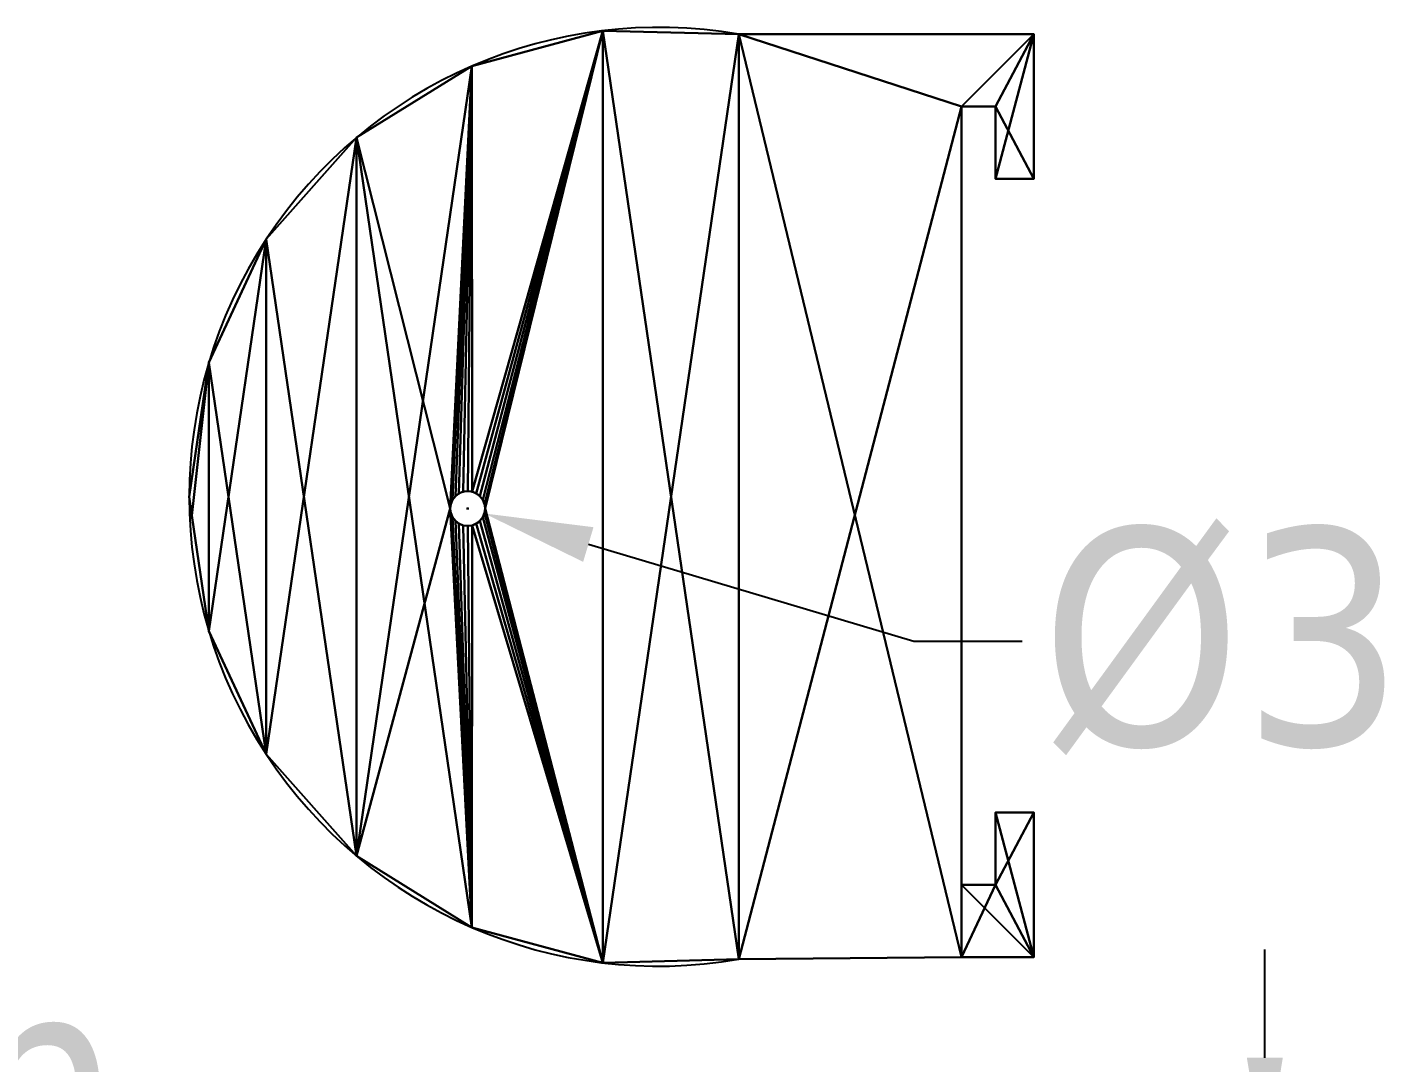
# Model space of a CAD drawing. Extents: x 8092 to 8804, y 9667 to 10646.
# Drawn here: x 8618.7 to 8736, y 10158.8 to 10247.6 of the extents above; entities that cross this region are included whole.
import ezdxf

# ---------------------------------------------------------------- set-up
doc = ezdxf.new("R2010")
doc.units = 0
doc.layers.get('0').update_dxf_attribs({"color": 13, "linetype": 'CONTINUOUS'})
doc.layers.get('DEFPOINTS').update_dxf_attribs({"linetype": 'CONTINUOUS'})
doc.styles.add('TAHOMA', font='tahoma.ttf')
doc.dimstyles.new('DIMSTYLE18', dxfattribs={"dimtxt": 18.568088, "dimasz": 9.284044, "dimexe": 9.284044, "dimexo": 9.284044, "dimgap": 1.856809, "dimtad": 0, "dimtih": 1, "dimtoh": 1, "dimdec": 1, "dimzin": 0, "dimtxsty": 'TAHOMA', "dimcen": 0.09, "dimazin": 3, "dimtfac": 1, "dimtdec": 4, "dimtofl": 0, "dimtmove": 0, "dimatfit": 3, "dimtolj": 1, "dimtzin": 0})
doc.dimstyles.new('DIMSTYLE22', dxfattribs={"dimtxt": 18.707922, "dimasz": 9.353961, "dimexe": 9.353961, "dimexo": 9.353961, "dimgap": 1.870792, "dimtad": 0, "dimtih": 1, "dimtoh": 1, "dimdec": 1, "dimzin": 0, "dimtxsty": 'TAHOMA', "dimcen": 0.09, "dimazin": 3, "dimtfac": 1, "dimtdec": 4, "dimtofl": 0, "dimtmove": 0, "dimatfit": 3, "dimtolj": 1, "dimtzin": 0})
doc.dimstyles.new('DIMSTYLE23', dxfattribs={"dimtxt": 18.610167, "dimasz": 9.305084, "dimexe": 9.305084, "dimexo": 9.305084, "dimgap": 1.861017, "dimtad": 0, "dimtih": 1, "dimtoh": 1, "dimdec": 1, "dimzin": 0, "dimtxsty": 'TAHOMA', "dimcen": 0.09, "dimazin": 3, "dimtfac": 1, "dimtdec": 4, "dimtofl": 0, "dimtmove": 0, "dimatfit": 3, "dimtolj": 1, "dimtzin": 0})

# ---------------------------------------------------------------- blocks, each defined once
blk = doc.blocks.new('*D39')
at = {"color": 0}
for p, q in [((8724.88, 10159.26), (8724.88, 10168.54)), ((8714.41, 10149.97), (8734.16, 10149.97)), ((8714.41, 10137.57), (8734.16, 10137.57)), ((8724.88, 10128.29), (8724.88, 10119.01)), ((8724.88, 10119.01), (8715.59, 10119.01))]:
    blk.add_line(p, q, dxfattribs=at)
for points in [[(8723.33, 10159.26), (8726.42, 10159.26), (8724.88, 10149.97)], [(8726.42, 10128.29), (8723.33, 10128.29), (8724.88, 10137.57)]]:
    blk.add_solid(points, dxfattribs=at)
at = {"layer": 'DEFPOINTS', "color": 0}
for p in [(8705.12, 10149.97), (8705.12, 10137.57), (8724.88, 10137.57)]:
    blk.add_point(p, dxfattribs=at)
at = {"color": 0, "insert": (8669.72, 10119.01), "char_height": 18.568, "attachment_point": 5, "style": 'TAHOMA'}
blk.add_mtext('\\A1;12.4mm', dxfattribs=at)
blk = doc.blocks.new('*D42')
at = {"color": 0}
for p, q in [((8627.76, 10157.14), (8637.12, 10157.14)), ((8637.12, 10157.14), (8642.8, 10149.71)), ((8672.86, 10110.32), (8673.04, 10110.32)), ((8672.95, 10110.23), (8672.95, 10110.41))]:
    blk.add_line(p, q, dxfattribs=at)
blk.add_solid([(8641.56, 10148.76), (8644.04, 10150.66), (8648.49, 10142.28)], dxfattribs=at)
at = {"layer": 'DEFPOINTS', "color": 0}
for p in [(8648.49, 10142.28), (8672.95, 10110.32)]:
    blk.add_point(p, dxfattribs=at)
at = {"color": 0, "insert": (8573.09, 10157.14), "char_height": 18.7079, "attachment_point": 5, "style": 'TAHOMA'}
blk.add_mtext('\\A1;R40.2mm', dxfattribs=at)
blk = doc.blocks.new('*D43')
at = {"color": 0}
for p, q in [((8656.42, 10206.34), (8656.6, 10206.34)), ((8656.51, 10206.25), (8656.51, 10206.43)), ((8694.76, 10194.94), (8666.86, 10203.26)), ((8704.07, 10194.94), (8694.76, 10194.94))]:
    blk.add_line(p, q, dxfattribs=at)
blk.add_solid([(8667.3, 10204.74), (8666.41, 10201.77), (8657.94, 10205.92)], dxfattribs=at)
at = {"layer": 'DEFPOINTS', "color": 0}
for p in [(8655.07, 10206.77), (8657.94, 10205.92)]:
    blk.add_point(p, dxfattribs=at)
at = {"color": 0, "insert": (8753.12, 10194.94), "char_height": 18.6102, "attachment_point": 5, "style": 'TAHOMA'}
blk.add_mtext('\\A1;%%c3.0mm', dxfattribs=at)

msp = doc.modelspace()

# ---------------------------------------------------------------- linework, layer by layer
for p, q in [((8668.11, 10247.31), (8668.11, 10247.31, 2.8)), ((8705.05, 10247), (8679.75, 10247)), ((8705.05, 10247, 2.8), (8679.75, 10247, 2.8)), ((8679.75, 10247), (8679.75, 10247, 2.8)), ((8705.05, 10247), (8705.05, 10234.6)), ((8705.05, 10247, 2.8), (8705.05, 10234.6, 2.8)), ((8705.05, 10247), (8705.05, 10247, 2.8)), ((8656.86, 10244.27), (8656.86, 10244.27, 2.8)), ((8698.85, 10240.8), (8698.85, 10174.07)), ((8698.85, 10240.8), (8701.79, 10240.8)), ((8698.85, 10240.8, 2.8), (8698.85, 10174.07, 2.8)), ((8698.85, 10240.8, 2.8), (8701.79, 10240.8, 2.8)), ((8698.85, 10240.8), (8698.85, 10240.8, 2.8)), ((8701.79, 10240.8), (8701.79, 10234.6)), ((8701.79, 10240.8, 2.8), (8701.79, 10234.6, 2.8)), ((8701.79, 10240.8), (8701.79, 10240.8, 2.8)), ((8646.96, 10238.14), (8646.96, 10238.14, 2.8)), ((8701.79, 10234.6), (8705.05, 10234.6)), ((8701.79, 10234.6, 2.8), (8705.05, 10234.6, 2.8)), ((8701.79, 10234.6), (8701.79, 10234.6, 2.8)), ((8705.05, 10234.6), (8705.05, 10234.6, 2.8)), ((8639.23, 10229.43), (8639.23, 10229.43, 2.8)), ((8634.31, 10218.87), (8634.31, 10218.87, 2.8)), ((8632.63, 10207.35), (8632.63, 10207.35, 2.8)), ((8655.21, 10207.09), (8655.21, 10207.09, 2.8)), ((8655.45, 10207.4), (8655.45, 10207.4, 2.8)), ((8655.76, 10207.64), (8655.76, 10207.64, 2.8)), ((8656.12, 10207.79), (8656.12, 10207.79, 2.8)), ((8656.51, 10207.84), (8656.51, 10207.84, 2.8)), ((8656.89, 10207.79), (8656.89, 10207.79, 2.8)), ((8657.25, 10207.64), (8657.25, 10207.64, 2.8)), ((8657.56, 10207.4), (8657.56, 10207.4, 2.8)), ((8657.8, 10207.09), (8657.8, 10207.09, 2.8)), ((8632.86, 10205.74), (8632.86, 10205.74, 2.8)), ((8655.01, 10206.34), (8655.01, 10206.34, 2.8)), ((8655.02, 10206.31), (8655.02, 10206.31, 2.8)), ((8655.06, 10206.73), (8655.06, 10206.73, 2.8)), ((8655.06, 10205.96), (8655.06, 10205.96, 2.8)), ((8657.95, 10206.73), (8657.95, 10206.73, 2.8)), ((8657.95, 10205.96), (8657.95, 10205.96, 2.8)), ((8658, 10206.38), (8658, 10206.38, 2.8)), ((8658, 10206.34), (8658, 10206.34, 2.8)), ((8655.21, 10205.6), (8655.21, 10205.6, 2.8)), ((8655.45, 10205.29), (8655.45, 10205.29, 2.8)), ((8655.76, 10205.05), (8655.76, 10205.05, 2.8)), ((8656.12, 10204.9), (8656.12, 10204.9, 2.8)), ((8656.51, 10204.85), (8656.51, 10204.85, 2.8)), ((8656.89, 10204.9), (8656.89, 10204.9, 2.8)), ((8657.25, 10205.05), (8657.25, 10205.05, 2.8)), ((8657.56, 10205.29), (8657.56, 10205.29, 2.8)), ((8657.8, 10205.6), (8657.8, 10205.6, 2.8)), ((8634.31, 10195.83), (8634.31, 10195.83, 2.8)), ((8639.23, 10185.27), (8639.23, 10185.27, 2.8)), ((8701.79, 10180.27), (8701.79, 10174.07)), ((8705.05, 10180.27), (8701.79, 10180.27)), ((8701.79, 10180.27, 2.8), (8701.79, 10174.07, 2.8)), ((8705.05, 10180.27, 2.8), (8701.79, 10180.27, 2.8)), ((8701.79, 10180.27), (8701.79, 10180.27, 2.8)), ((8705.05, 10180.27), (8705.05, 10167.87)), ((8705.05, 10180.27, 2.8), (8705.05, 10167.87, 2.8)), ((8705.05, 10180.27), (8705.05, 10180.27, 2.8)), ((8646.96, 10176.56), (8646.96, 10176.56, 2.8)), ((8698.85, 10174.07), (8701.79, 10174.07)), ((8698.85, 10174.07, 2.8), (8701.79, 10174.07, 2.8)), ((8698.85, 10174.07), (8698.85, 10174.07, 2.8)), ((8701.79, 10174.07), (8701.79, 10174.07, 2.8)), ((8656.86, 10170.43), (8656.86, 10170.43, 2.8)), ((8668.11, 10167.39), (8668.11, 10167.39, 2.8)), ((8698.85, 10167.87), (8679.75, 10167.7)), ((8698.85, 10167.87, 2.8), (8679.75, 10167.7, 2.8)), ((8679.75, 10167.7), (8679.75, 10167.7, 2.8)), ((8698.85, 10167.87), (8705.05, 10167.87)), ((8698.85, 10167.87, 2.8), (8705.05, 10167.87, 2.8)), ((8698.85, 10167.87), (8698.85, 10167.87, 2.8)), ((8705.05, 10167.87), (8705.05, 10167.87, 2.8))]:
    msp.add_line(p, q)
for centre in [(8656.51, 10206.34), (8656.51, 10206.34, 2.8)]:
    msp.add_circle(centre, 1.5)
for centre in [(8672.87, 10207.35), (8672.87, 10207.35, 2.8)]:
    msp.add_arc(centre, 40.24, 80.1596, 279.8404)

# ---------------------------------------------------------------- dimensions: what is measured, and where the dimension line sits
at = {"color": 250}
dim = msp.add_diameter_dim_2p(p1=(8655.07, 10206.77), p2=(8657.94, 10205.92), dimstyle='DIMSTYLE23', override={"dimpost": 'mm'}, dxfattribs=at)
dim.commit()
dim.dimension.update_dxf_attribs({"geometry": '*D43', "text_midpoint": (8753.12, 10194.94), "dimtype": 163})
dim = msp.add_radius_dim(center=(8672.95, 10110.32), mpoint=(8648.49, 10142.28), dimstyle='DIMSTYLE22', override={"dimpost": 'mm'}, dxfattribs=at)
dim.commit()
dim.dimension.update_dxf_attribs({"geometry": '*D42', "text_midpoint": (8573.09, 10157.14), "dimtype": 164})
dim = msp.add_linear_dim(base=(8724.88, 10137.57), p1=(8705.12, 10149.97), p2=(8705.12, 10137.57), angle=90, dimstyle='DIMSTYLE18', override={"dimpost": 'mm'}, dxfattribs=at)
dim.commit()
dim.dimension.update_dxf_attribs({"geometry": '*D39', "text_midpoint": (8669.72, 10119.01)})

# ---------------------------------------------------------------- meshes
mesh = msp.add_polyface()
corners = [(8634.31, 10218.87), (8632.86, 10205.74), (8632.63, 10207.35), (8634.31, 10195.83), (8639.23, 10229.43), (8639.23, 10185.27), (8646.96, 10238.14), (8646.96, 10176.56), (8656.86, 10244.27), (8655.01, 10206.34), (8655.06, 10206.73), (8655.21, 10207.09), (8655.45, 10207.4), (8655.76, 10207.64), (8656.12, 10207.79), (8656.51, 10207.84), (8656.89, 10207.79), (8668.11, 10247.31), (8657.25, 10207.64), (8657.56, 10207.4), (8657.8, 10207.09), (8657.95, 10206.73), (8658, 10206.38), (8658, 10206.34), (8705.05, 10180.27), (8701.79, 10174.07), (8701.79, 10180.27), (8698.85, 10240.8), (8698.85, 10167.87), (8679.75, 10167.7), (8698.85, 10174.07), (8705.05, 10167.87), (8656.86, 10170.43), (8655.02, 10206.31), (8655.06, 10205.96), (8655.21, 10205.6), (8655.45, 10205.29), (8655.76, 10205.05), (8656.12, 10204.9), (8656.51, 10204.85), (8656.89, 10204.9), (8668.11, 10167.39), (8657.25, 10205.05), (8657.56, 10205.29), (8657.8, 10205.6), (8657.95, 10205.96), (8679.75, 10247), (8705.05, 10247), (8701.79, 10240.8), (8701.79, 10234.6), (8705.05, 10234.6)]
mesh.append_faces([[corners[k] for k in face] for face in [(0, 1, 2), (24, 25, 26), (49, 47, 50)]], dxfattribs={"vtx0": -1})
mesh.append_faces([[corners[k] for k in face] for face in [(1, 0, 3), (3, 4, 5), (5, 6, 7), (9, 8, 10), (10, 8, 11), (11, 8, 12), (12, 8, 13), (13, 8, 14), (14, 8, 15), (15, 8, 16), (16, 17, 18), (18, 17, 19), (19, 17, 20), (20, 17, 21), (21, 17, 22), (22, 17, 23), (28, 25, 31), (31, 25, 24), (32, 40, 41), (41, 46, 29), (27, 47, 48), (48, 47, 49)]], dxfattribs={"vtx0": -1, "vtx1": -1})
mesh.append_faces([[corners[k] for k in face] for face in [(7, 8, 9), (41, 23, 17), (29, 46, 27)]], dxfattribs={"vtx0": -1, "vtx1": -1, "vtx2": -1})
mesh.append_faces([[corners[k] for k in face] for face in [(3, 0, 4), (5, 4, 6), (7, 6, 8), (16, 8, 17), (27, 28, 29), (28, 27, 30), (28, 30, 25), (9, 32, 7), (32, 9, 33), (32, 33, 34), (32, 34, 35), (32, 35, 36), (32, 36, 37), (32, 37, 38), (32, 38, 39), (32, 39, 40), (41, 40, 42), (41, 42, 43), (41, 43, 44), (41, 44, 45), (41, 45, 23), (41, 17, 46), (27, 46, 47)]], dxfattribs={"vtx0": -1, "vtx2": -1})
mesh = msp.add_polyface()
corners = [(8632.86, 10205.74, 2.8), (8634.31, 10218.87, 2.8), (8632.63, 10207.35, 2.8), (8634.31, 10195.83, 2.8), (8639.23, 10185.27, 2.8), (8639.23, 10229.43, 2.8), (8646.96, 10176.56, 2.8), (8646.96, 10238.14, 2.8), (8656.86, 10170.43, 2.8), (8655.01, 10206.34, 2.8), (8655.02, 10206.31, 2.8), (8655.06, 10205.96, 2.8), (8655.21, 10205.6, 2.8), (8655.45, 10205.29, 2.8), (8655.76, 10205.05, 2.8), (8656.12, 10204.9, 2.8), (8656.51, 10204.85, 2.8), (8656.89, 10204.9, 2.8), (8668.11, 10167.39, 2.8), (8657.25, 10205.05, 2.8), (8657.56, 10205.29, 2.8), (8657.8, 10205.6, 2.8), (8657.95, 10205.96, 2.8), (8658, 10206.34, 2.8), (8705.05, 10167.87, 2.8), (8698.85, 10174.07, 2.8), (8698.85, 10167.87, 2.8), (8701.79, 10174.07, 2.8), (8701.79, 10180.27, 2.8), (8705.05, 10180.27, 2.8), (8705.05, 10234.6, 2.8), (8701.79, 10240.8, 2.8), (8701.79, 10234.6, 2.8), (8656.86, 10244.27, 2.8), (8655.06, 10206.73, 2.8), (8655.21, 10207.09, 2.8), (8655.45, 10207.4, 2.8), (8655.76, 10207.64, 2.8), (8656.12, 10207.79, 2.8), (8656.51, 10207.84, 2.8), (8656.89, 10207.79, 2.8), (8668.11, 10247.31, 2.8), (8657.25, 10207.64, 2.8), (8657.56, 10207.4, 2.8), (8657.8, 10207.09, 2.8), (8657.95, 10206.73, 2.8), (8658, 10206.38, 2.8), (8679.75, 10167.7, 2.8), (8679.75, 10247, 2.8), (8698.85, 10240.8, 2.8), (8705.05, 10247, 2.8)]
mesh.append_faces([[corners[k] for k in face] for face in [(0, 1, 2), (28, 24, 29), (30, 31, 32)]], dxfattribs={"vtx0": -1})
mesh.append_faces([[corners[k] for k in face] for face in [(1, 4, 5), (5, 6, 7), (9, 8, 10), (10, 8, 11), (11, 8, 12), (12, 8, 13), (13, 8, 14), (14, 8, 15), (15, 8, 16), (16, 8, 17), (17, 18, 19), (19, 18, 20), (20, 18, 21), (21, 18, 22), (22, 18, 23), (24, 25, 26), (25, 24, 27), (27, 24, 28), (33, 40, 41), (41, 47, 48), (48, 49, 50), (49, 26, 25), (50, 31, 30)]], dxfattribs={"vtx0": -1, "vtx1": -1})
mesh.append_faces([[corners[k] for k in face] for face in [(7, 8, 9), (41, 23, 18), (48, 26, 49)]], dxfattribs={"vtx0": -1, "vtx1": -1, "vtx2": -1})
mesh.append_faces([[corners[k] for k in face] for face in [(1, 0, 3), (1, 3, 4), (5, 4, 6), (7, 6, 8), (17, 8, 18), (9, 33, 7), (33, 9, 34), (33, 34, 35), (33, 35, 36), (33, 36, 37), (33, 37, 38), (33, 38, 39), (33, 39, 40), (41, 40, 42), (41, 42, 43), (41, 43, 44), (41, 44, 45), (41, 45, 46), (41, 46, 23), (41, 18, 47), (48, 47, 26), (50, 49, 31)]], dxfattribs={"vtx0": -1, "vtx2": -1})
mesh = msp.add_polyface()
corners = [(8656.86, 10244.27, 2.8), (8668.11, 10247.31), (8656.86, 10244.27), (8668.11, 10247.31, 2.8)]
mesh.append_faces([[corners[k] for k in face] for face in [(0, 1, 2), (1, 0, 3)]], dxfattribs={"vtx0": -1})
mesh = msp.add_polyface()
corners = [(8668.11, 10247.31, 2.8), (8679.75, 10247), (8668.11, 10247.31), (8679.75, 10247, 2.8)]
mesh.append_faces([[corners[k] for k in face] for face in [(0, 1, 2), (1, 0, 3)]], dxfattribs={"vtx0": -1})
mesh = msp.add_polyface()
corners = [(8679.75, 10247, 2.8), (8705.05, 10247), (8679.75, 10247), (8705.05, 10247, 2.8)]
mesh.append_faces([[corners[k] for k in face] for face in [(0, 1, 2), (1, 0, 3)]], dxfattribs={"vtx0": -1})
mesh = msp.add_polyface()
corners = [(8705.05, 10247), (8705.05, 10234.6, 2.8), (8705.05, 10234.6), (8705.05, 10247, 2.8)]
mesh.append_faces([[corners[k] for k in face] for face in [(0, 1, 2), (1, 0, 3)]], dxfattribs={"vtx0": -1})
mesh = msp.add_polyface()
corners = [(8646.96, 10238.14, 2.8), (8656.86, 10244.27), (8646.96, 10238.14), (8656.86, 10244.27, 2.8)]
mesh.append_faces([[corners[k] for k in face] for face in [(0, 1, 2), (1, 0, 3)]], dxfattribs={"vtx0": -1})
mesh = msp.add_polyface()
corners = [(8698.85, 10240.8), (8698.85, 10174.07, 2.8), (8698.85, 10174.07), (8698.85, 10240.8, 2.8)]
mesh.append_faces([[corners[k] for k in face] for face in [(0, 1, 2), (1, 0, 3)]], dxfattribs={"vtx0": -1})
mesh = msp.add_polyface()
corners = [(8701.79, 10240.8, 2.8), (8698.85, 10240.8), (8701.79, 10240.8), (8698.85, 10240.8, 2.8)]
mesh.append_faces([[corners[k] for k in face] for face in [(0, 1, 2), (1, 0, 3)]], dxfattribs={"vtx0": -1})
mesh = msp.add_polyface()
corners = [(8701.79, 10240.8, 2.8), (8701.79, 10234.6), (8701.79, 10234.6, 2.8), (8701.79, 10240.8)]
mesh.append_faces([[corners[k] for k in face] for face in [(0, 1, 2), (1, 0, 3)]], dxfattribs={"vtx0": -1})
mesh = msp.add_polyface()
corners = [(8646.96, 10238.14, 2.8), (8639.23, 10229.43), (8639.23, 10229.43, 2.8), (8646.96, 10238.14)]
mesh.append_faces([[corners[k] for k in face] for face in [(0, 1, 2), (1, 0, 3)]], dxfattribs={"vtx0": -1})
mesh = msp.add_polyface()
corners = [(8705.05, 10234.6, 2.8), (8701.79, 10234.6), (8705.05, 10234.6), (8701.79, 10234.6, 2.8)]
mesh.append_faces([[corners[k] for k in face] for face in [(0, 1, 2), (1, 0, 3)]], dxfattribs={"vtx0": -1})
mesh = msp.add_polyface()
corners = [(8639.23, 10229.43, 2.8), (8634.31, 10218.87), (8634.31, 10218.87, 2.8), (8639.23, 10229.43)]
mesh.append_faces([[corners[k] for k in face] for face in [(0, 1, 2), (1, 0, 3)]], dxfattribs={"vtx0": -1})
mesh = msp.add_polyface()
corners = [(8634.31, 10218.87, 2.8), (8632.63, 10207.35), (8632.63, 10207.35, 2.8), (8634.31, 10218.87)]
mesh.append_faces([[corners[k] for k in face] for face in [(0, 1, 2), (1, 0, 3)]], dxfattribs={"vtx0": -1})
mesh = msp.add_polyface()
corners = [(8632.63, 10207.35, 2.8), (8632.86, 10205.74), (8632.86, 10205.74, 2.8), (8632.63, 10207.35)]
mesh.append_faces([[corners[k] for k in face] for face in [(0, 1, 2), (1, 0, 3)]], dxfattribs={"vtx0": -1})
mesh = msp.add_polyface()
corners = [(8655.21, 10207.09), (8655.06, 10206.73, 2.8), (8655.06, 10206.73), (8655.21, 10207.09, 2.8)]
mesh.append_faces([[corners[k] for k in face] for face in [(0, 1, 2), (1, 0, 3)]], dxfattribs={"vtx0": -1})
mesh = msp.add_polyface()
corners = [(8655.45, 10207.4), (8655.21, 10207.09, 2.8), (8655.21, 10207.09), (8655.45, 10207.4, 2.8)]
mesh.append_faces([[corners[k] for k in face] for face in [(0, 1, 2), (1, 0, 3)]], dxfattribs={"vtx0": -1})
mesh = msp.add_polyface()
corners = [(8655.76, 10207.64, 2.8), (8655.45, 10207.4), (8655.76, 10207.64), (8655.45, 10207.4, 2.8)]
mesh.append_faces([[corners[k] for k in face] for face in [(0, 1, 2), (1, 0, 3)]], dxfattribs={"vtx0": -1})
mesh = msp.add_polyface()
corners = [(8656.12, 10207.79, 2.8), (8655.76, 10207.64), (8656.12, 10207.79), (8655.76, 10207.64, 2.8)]
mesh.append_faces([[corners[k] for k in face] for face in [(0, 1, 2), (1, 0, 3)]], dxfattribs={"vtx0": -1})
mesh = msp.add_polyface()
corners = [(8656.51, 10207.84, 2.8), (8656.12, 10207.79), (8656.51, 10207.84), (8656.12, 10207.79, 2.8)]
mesh.append_faces([[corners[k] for k in face] for face in [(0, 1, 2), (1, 0, 3)]], dxfattribs={"vtx0": -1})
mesh = msp.add_polyface()
corners = [(8656.89, 10207.79, 2.8), (8656.51, 10207.84), (8656.89, 10207.79), (8656.51, 10207.84, 2.8)]
mesh.append_faces([[corners[k] for k in face] for face in [(0, 1, 2), (1, 0, 3)]], dxfattribs={"vtx0": -1})
mesh = msp.add_polyface()
corners = [(8657.25, 10207.64, 2.8), (8656.89, 10207.79), (8657.25, 10207.64), (8656.89, 10207.79, 2.8)]
mesh.append_faces([[corners[k] for k in face] for face in [(0, 1, 2), (1, 0, 3)]], dxfattribs={"vtx0": -1})
mesh = msp.add_polyface()
corners = [(8657.56, 10207.4, 2.8), (8657.25, 10207.64), (8657.56, 10207.4), (8657.25, 10207.64, 2.8)]
mesh.append_faces([[corners[k] for k in face] for face in [(0, 1, 2), (1, 0, 3)]], dxfattribs={"vtx0": -1})
mesh = msp.add_polyface()
corners = [(8657.56, 10207.4, 2.8), (8657.8, 10207.09), (8657.8, 10207.09, 2.8), (8657.56, 10207.4)]
mesh.append_faces([[corners[k] for k in face] for face in [(0, 1, 2), (1, 0, 3)]], dxfattribs={"vtx0": -1})
mesh = msp.add_polyface()
corners = [(8657.8, 10207.09, 2.8), (8657.95, 10206.73), (8657.95, 10206.73, 2.8), (8657.8, 10207.09)]
mesh.append_faces([[corners[k] for k in face] for face in [(0, 1, 2), (1, 0, 3)]], dxfattribs={"vtx0": -1})
mesh = msp.add_polyface()
corners = [(8632.86, 10205.74, 2.8), (8634.31, 10195.83), (8634.31, 10195.83, 2.8), (8632.86, 10205.74)]
mesh.append_faces([[corners[k] for k in face] for face in [(0, 1, 2), (1, 0, 3)]], dxfattribs={"vtx0": -1})
mesh = msp.add_polyface()
corners = [(8655.06, 10206.73), (8655.01, 10206.34, 2.8), (8655.01, 10206.34), (8655.06, 10206.73, 2.8)]
mesh.append_faces([[corners[k] for k in face] for face in [(0, 1, 2), (1, 0, 3)]], dxfattribs={"vtx0": -1})
mesh = msp.add_polyface()
corners = [(8655.01, 10206.34), (8655.02, 10206.31, 2.8), (8655.02, 10206.31), (8655.01, 10206.34, 2.8)]
mesh.append_faces([[corners[k] for k in face] for face in [(0, 1, 2), (1, 0, 3)]], dxfattribs={"vtx0": -1})
mesh = msp.add_polyface()
corners = [(8655.02, 10206.31), (8655.06, 10205.96, 2.8), (8655.06, 10205.96), (8655.02, 10206.31, 2.8)]
mesh.append_faces([[corners[k] for k in face] for face in [(0, 1, 2), (1, 0, 3)]], dxfattribs={"vtx0": -1})
mesh = msp.add_polyface()
corners = [(8655.06, 10205.96), (8655.21, 10205.6, 2.8), (8655.21, 10205.6), (8655.06, 10205.96, 2.8)]
mesh.append_faces([[corners[k] for k in face] for face in [(0, 1, 2), (1, 0, 3)]], dxfattribs={"vtx0": -1})
mesh = msp.add_polyface()
corners = [(8657.95, 10205.96, 2.8), (8657.8, 10205.6), (8657.8, 10205.6, 2.8), (8657.95, 10205.96)]
mesh.append_faces([[corners[k] for k in face] for face in [(0, 1, 2), (1, 0, 3)]], dxfattribs={"vtx0": -1})
mesh = msp.add_polyface()
corners = [(8657.95, 10206.73, 2.8), (8658, 10206.38), (8658, 10206.38, 2.8), (8657.95, 10206.73)]
mesh.append_faces([[corners[k] for k in face] for face in [(0, 1, 2), (1, 0, 3)]], dxfattribs={"vtx0": -1})
mesh = msp.add_polyface()
corners = [(8658, 10206.34, 2.8), (8657.95, 10205.96), (8657.95, 10205.96, 2.8), (8658, 10206.34)]
mesh.append_faces([[corners[k] for k in face] for face in [(0, 1, 2), (1, 0, 3)]], dxfattribs={"vtx0": -1})
mesh = msp.add_polyface()
corners = [(8658, 10206.38, 2.8), (8658, 10206.34), (8658, 10206.34, 2.8), (8658, 10206.38)]
mesh.append_faces([[corners[k] for k in face] for face in [(0, 1, 2), (1, 0, 3)]], dxfattribs={"vtx0": -1})
mesh = msp.add_polyface()
corners = [(8655.21, 10205.6), (8655.45, 10205.29, 2.8), (8655.45, 10205.29), (8655.21, 10205.6, 2.8)]
mesh.append_faces([[corners[k] for k in face] for face in [(0, 1, 2), (1, 0, 3)]], dxfattribs={"vtx0": -1})
mesh = msp.add_polyface()
corners = [(8655.45, 10205.29, 2.8), (8655.76, 10205.05), (8655.45, 10205.29), (8655.76, 10205.05, 2.8)]
mesh.append_faces([[corners[k] for k in face] for face in [(0, 1, 2), (1, 0, 3)]], dxfattribs={"vtx0": -1})
mesh = msp.add_polyface()
corners = [(8655.76, 10205.05, 2.8), (8656.12, 10204.9), (8655.76, 10205.05), (8656.12, 10204.9, 2.8)]
mesh.append_faces([[corners[k] for k in face] for face in [(0, 1, 2), (1, 0, 3)]], dxfattribs={"vtx0": -1})
mesh = msp.add_polyface()
corners = [(8656.12, 10204.9, 2.8), (8656.51, 10204.85), (8656.12, 10204.9), (8656.51, 10204.85, 2.8)]
mesh.append_faces([[corners[k] for k in face] for face in [(0, 1, 2), (1, 0, 3)]], dxfattribs={"vtx0": -1})
mesh = msp.add_polyface()
corners = [(8656.51, 10204.85, 2.8), (8656.89, 10204.9), (8656.51, 10204.85), (8656.89, 10204.9, 2.8)]
mesh.append_faces([[corners[k] for k in face] for face in [(0, 1, 2), (1, 0, 3)]], dxfattribs={"vtx0": -1})
mesh = msp.add_polyface()
corners = [(8656.89, 10204.9, 2.8), (8657.25, 10205.05), (8656.89, 10204.9), (8657.25, 10205.05, 2.8)]
mesh.append_faces([[corners[k] for k in face] for face in [(0, 1, 2), (1, 0, 3)]], dxfattribs={"vtx0": -1})
mesh = msp.add_polyface()
corners = [(8657.25, 10205.05, 2.8), (8657.56, 10205.29), (8657.25, 10205.05), (8657.56, 10205.29, 2.8)]
mesh.append_faces([[corners[k] for k in face] for face in [(0, 1, 2), (1, 0, 3)]], dxfattribs={"vtx0": -1})
mesh = msp.add_polyface()
corners = [(8657.8, 10205.6, 2.8), (8657.56, 10205.29), (8657.56, 10205.29, 2.8), (8657.8, 10205.6)]
mesh.append_faces([[corners[k] for k in face] for face in [(0, 1, 2), (1, 0, 3)]], dxfattribs={"vtx0": -1})
mesh = msp.add_polyface()
corners = [(8634.31, 10195.83, 2.8), (8639.23, 10185.27), (8639.23, 10185.27, 2.8), (8634.31, 10195.83)]
mesh.append_faces([[corners[k] for k in face] for face in [(0, 1, 2), (1, 0, 3)]], dxfattribs={"vtx0": -1})
mesh = msp.add_polyface()
corners = [(8639.23, 10185.27, 2.8), (8646.96, 10176.56), (8646.96, 10176.56, 2.8), (8639.23, 10185.27)]
mesh.append_faces([[corners[k] for k in face] for face in [(0, 1, 2), (1, 0, 3)]], dxfattribs={"vtx0": -1})
mesh = msp.add_polyface()
corners = [(8701.79, 10180.27, 2.8), (8701.79, 10174.07), (8701.79, 10174.07, 2.8), (8701.79, 10180.27)]
mesh.append_faces([[corners[k] for k in face] for face in [(0, 1, 2), (1, 0, 3)]], dxfattribs={"vtx0": -1})
mesh = msp.add_polyface()
corners = [(8701.79, 10180.27, 2.8), (8705.05, 10180.27), (8701.79, 10180.27), (8705.05, 10180.27, 2.8)]
mesh.append_faces([[corners[k] for k in face] for face in [(0, 1, 2), (1, 0, 3)]], dxfattribs={"vtx0": -1})
mesh = msp.add_polyface()
corners = [(8705.05, 10180.27), (8705.05, 10167.87, 2.8), (8705.05, 10167.87), (8705.05, 10180.27, 2.8)]
mesh.append_faces([[corners[k] for k in face] for face in [(0, 1, 2), (1, 0, 3)]], dxfattribs={"vtx0": -1})
mesh = msp.add_polyface()
corners = [(8656.86, 10170.43, 2.8), (8646.96, 10176.56), (8656.86, 10170.43), (8646.96, 10176.56, 2.8)]
mesh.append_faces([[corners[k] for k in face] for face in [(0, 1, 2), (1, 0, 3)]], dxfattribs={"vtx0": -1})
mesh = msp.add_polyface()
corners = [(8698.85, 10174.07, 2.8), (8701.79, 10174.07), (8698.85, 10174.07), (8701.79, 10174.07, 2.8)]
mesh.append_faces([[corners[k] for k in face] for face in [(0, 1, 2), (1, 0, 3)]], dxfattribs={"vtx0": -1})
mesh = msp.add_polyface()
corners = [(8668.11, 10167.39, 2.8), (8656.86, 10170.43), (8668.11, 10167.39), (8656.86, 10170.43, 2.8)]
mesh.append_faces([[corners[k] for k in face] for face in [(0, 1, 2), (1, 0, 3)]], dxfattribs={"vtx0": -1})
mesh = msp.add_polyface()
corners = [(8679.75, 10167.7, 2.8), (8668.11, 10167.39), (8679.75, 10167.7), (8668.11, 10167.39, 2.8)]
mesh.append_faces([[corners[k] for k in face] for face in [(0, 1, 2), (1, 0, 3)]], dxfattribs={"vtx0": -1})
mesh = msp.add_polyface()
corners = [(8698.85, 10167.87, 2.8), (8679.75, 10167.7), (8698.85, 10167.87), (8679.75, 10167.7, 2.8)]
mesh.append_faces([[corners[k] for k in face] for face in [(0, 1, 2), (1, 0, 3)]], dxfattribs={"vtx0": -1})
mesh = msp.add_polyface()
corners = [(8705.05, 10167.87, 2.8), (8698.85, 10167.87), (8705.05, 10167.87), (8698.85, 10167.87, 2.8)]
mesh.append_faces([[corners[k] for k in face] for face in [(0, 1, 2), (1, 0, 3)]], dxfattribs={"vtx0": -1})

doc.saveas('drawing.dxf')
